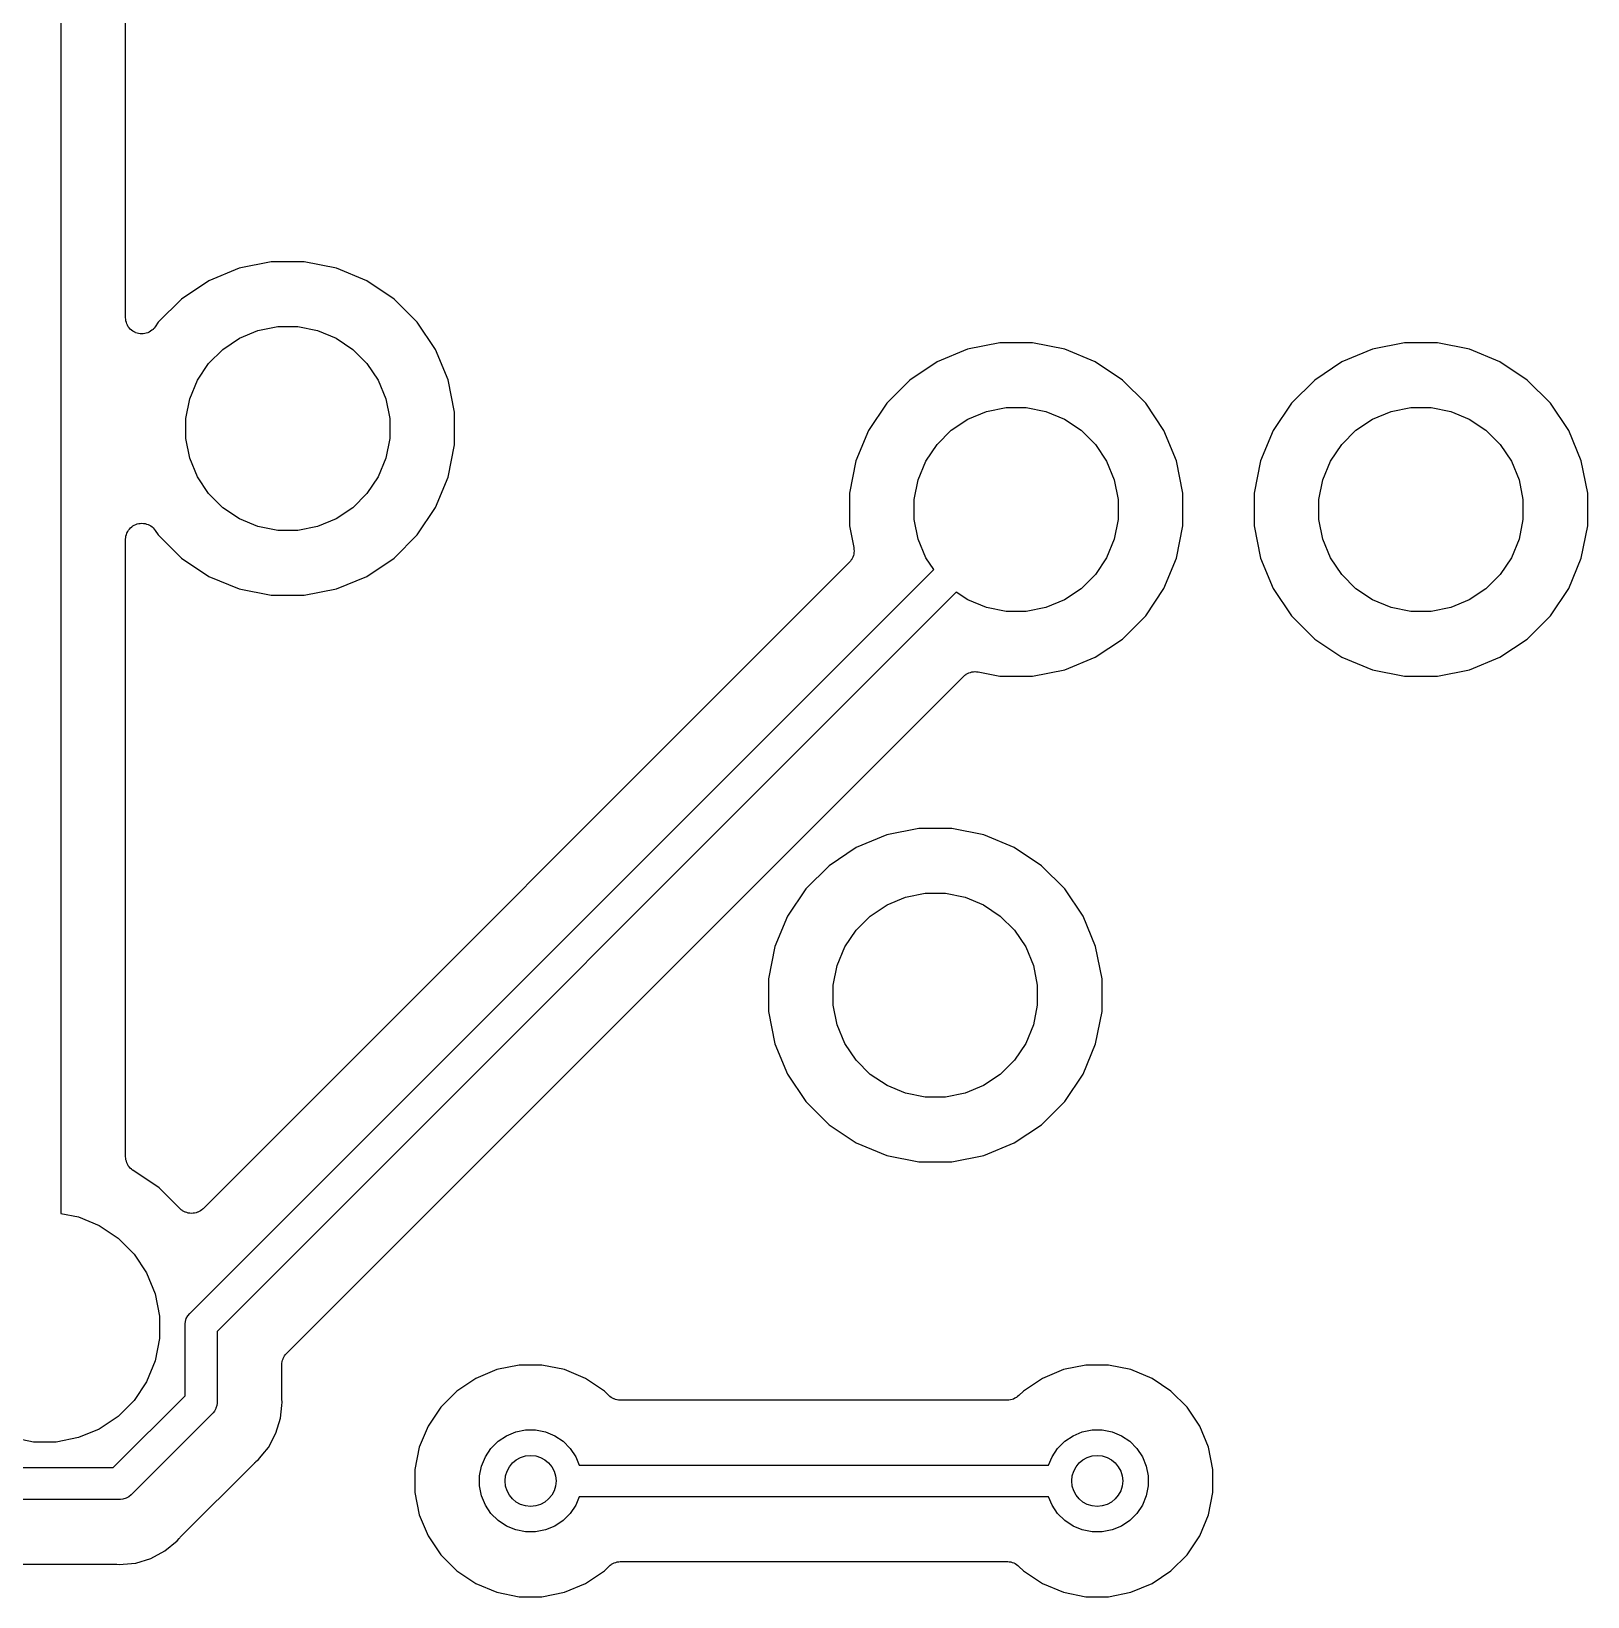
# Model space of a CAD drawing. Extents: x 20 to 116, y -135 to -20.
# Drawn here: x 68.8 to 81.01, y -83.65 to -71.37 of the extents above; entities that cross this region are included whole.
import ezdxf

# ---------------------------------------------------------------- set-up
doc = ezdxf.new("R2010")
doc.units = 0
doc.layers.add('BLACK', color=7, linetype='CONTINUOUS')

msp = doc.modelspace()

# ---------------------------------------------------------------- linework, layer by layer
at = {"layer": 'BLACK', "linetype": 'CONTINUOUS'}
for p, q in [((69.035, -65.9768), (69.035, -80.6472)), ((69.543, -73.6207), (69.543, -66.2398)), ((70.6862, -73.182), (70.4335, -73.2323)), ((70.9438, -73.182), (70.6862, -73.182)), ((71.1965, -73.2323), (70.9438, -73.182)), ((70.4335, -73.2323), (70.1954, -73.3309)), ((71.4346, -73.3309), (71.1965, -73.2323)), ((70.1954, -73.3309), (69.9812, -73.474)), ((71.6488, -73.474), (71.4346, -73.3309)), ((69.9812, -73.474), (69.799, -73.6562)), ((71.831, -73.6562), (71.6488, -73.474)), ((69.5442, -73.6327), (69.543, -73.6207)), ((69.5454, -73.645), (69.5442, -73.6327)), ((69.5454, -73.6452), (69.5454, -73.645)), ((69.5454, -73.6454), (69.5454, -73.6452)), ((69.5489, -73.657), (69.5454, -73.6454)), ((69.5525, -73.6688), (69.5489, -73.657)), ((69.5525, -73.6689), (69.5525, -73.6688)), ((69.5526, -73.6691), (69.5525, -73.6689)), ((69.5583, -73.6798), (69.5526, -73.6691)), ((69.799, -73.6562), (69.7756, -73.6912)), ((71.9741, -73.8704), (71.831, -73.6562)), ((69.564, -73.6907), (69.5583, -73.6798)), ((69.5641, -73.6908), (69.564, -73.6907)), ((69.5642, -73.691), (69.5641, -73.6908)), ((69.5719, -73.7004), (69.5642, -73.691)), ((69.5797, -73.7099), (69.5719, -73.7004)), ((69.5798, -73.71), (69.5797, -73.7099)), ((69.5799, -73.7102), (69.5798, -73.71)), ((69.5892, -73.7179), (69.5799, -73.7102)), ((69.5987, -73.7258), (69.5892, -73.7179)), ((69.5989, -73.7259), (69.5987, -73.7258)), ((69.599, -73.726), (69.5989, -73.7259)), ((69.6098, -73.7318), (69.599, -73.726)), ((69.6205, -73.7376), (69.6098, -73.7318)), ((69.6206, -73.7377), (69.6205, -73.7376)), ((69.6208, -73.7378), (69.6206, -73.7377)), ((69.6326, -73.7414), (69.6208, -73.7378)), ((69.6441, -73.745), (69.6326, -73.7414)), ((69.6443, -73.745), (69.6441, -73.745)), ((69.6445, -73.7451), (69.6443, -73.745)), ((69.6567, -73.7464), (69.6445, -73.7451)), ((69.6688, -73.7477), (69.6567, -73.7464)), ((69.6689, -73.7477), (69.6688, -73.7477)), ((69.6691, -73.7477), (69.6689, -73.7477)), ((69.6813, -73.7466), (69.6691, -73.7477)), ((69.6935, -73.7455), (69.6813, -73.7466)), ((69.6936, -73.7454), (69.6935, -73.7455)), ((69.6938, -73.7454), (69.6936, -73.7454)), ((69.7055, -73.742), (69.6938, -73.7454)), ((69.7173, -73.7386), (69.7055, -73.742)), ((69.7174, -73.7385), (69.7173, -73.7386)), ((69.7176, -73.7384), (69.7174, -73.7385)), ((69.7284, -73.7328), (69.7176, -73.7384)), ((69.7393, -73.7271), (69.7284, -73.7328)), ((69.7394, -73.727), (69.7393, -73.7271)), ((69.7395, -73.727), (69.7394, -73.727)), ((69.749, -73.7193), (69.7395, -73.727)), ((69.7586, -73.7117), (69.749, -73.7193)), ((69.7587, -73.7115), (69.7586, -73.7117)), ((69.7589, -73.7114), (69.7587, -73.7115)), ((69.7666, -73.7022), (69.7589, -73.7114)), ((69.7746, -73.6927), (69.7666, -73.7022)), ((69.7748, -73.6924), (69.7746, -73.6927)), ((69.7756, -73.6912), (69.7748, -73.6924)), ((69.7748, -73.6924), (69.7748, -73.6924)), ((69.7748, -73.6924), (69.7748, -73.6924)), ((70.305, -73.8686), (70.4361, -73.781)), ((70.4361, -73.781), (70.5816, -73.7207)), ((70.5816, -73.7207), (70.7362, -73.69)), ((70.7362, -73.69), (70.8938, -73.69)), ((70.8938, -73.69), (71.0484, -73.7207)), ((71.0484, -73.7207), (71.1939, -73.781)), ((71.1939, -73.781), (71.325, -73.8686)), ((70.1936, -73.98), (70.305, -73.8686)), ((71.325, -73.8686), (71.4364, -73.98)), ((72.0727, -74.1085), (71.9741, -73.8704)), ((76.1485, -73.8673), (75.9104, -73.9659)), ((76.4012, -73.817), (76.1485, -73.8673)), ((76.6588, -73.817), (76.4012, -73.817)), ((76.9115, -73.8673), (76.6588, -73.817)), ((77.1496, -73.9659), (76.9115, -73.8673)), ((79.3235, -73.8673), (79.0854, -73.9659)), ((79.5762, -73.817), (79.3235, -73.8673)), ((79.8338, -73.817), (79.5762, -73.817)), ((80.0865, -73.8673), (79.8338, -73.817)), ((80.3246, -73.9659), (80.0865, -73.8673)), ((70.106, -74.1111), (70.1936, -73.98)), ((71.4364, -73.98), (71.524, -74.1111)), ((75.9104, -73.9659), (75.6962, -74.109)), ((77.3638, -74.109), (77.1496, -73.9659)), ((79.0854, -73.9659), (78.8712, -74.109)), ((80.5388, -74.109), (80.3246, -73.9659)), ((70.0457, -74.2566), (70.106, -74.1111)), ((71.524, -74.1111), (71.5843, -74.2566)), ((72.123, -74.3612), (72.0727, -74.1085)), ((75.6962, -74.109), (75.514, -74.2912)), ((77.546, -74.2912), (77.3638, -74.109)), ((78.8712, -74.109), (78.689, -74.2912)), ((80.721, -74.2912), (80.5388, -74.109)), ((70.015, -74.4112), (70.0457, -74.2566)), ((71.5843, -74.2566), (71.615, -74.4112)), ((70.015, -74.5688), (70.015, -74.4112)), ((71.615, -74.4112), (71.615, -74.5688)), ((72.123, -74.6188), (72.123, -74.3612)), ((75.514, -74.2912), (75.3709, -74.5054)), ((76.1511, -74.416), (76.2966, -74.3557)), ((76.2966, -74.3557), (76.4512, -74.325)), ((76.4512, -74.325), (76.6088, -74.325)), ((76.6088, -74.325), (76.7634, -74.3557)), ((76.7634, -74.3557), (76.9089, -74.416)), ((77.6891, -74.5054), (77.546, -74.2912)), ((78.689, -74.2912), (78.5459, -74.5054)), ((79.3261, -74.416), (79.4716, -74.3557)), ((79.4716, -74.3557), (79.6262, -74.325)), ((79.6262, -74.325), (79.7838, -74.325)), ((79.7838, -74.325), (79.9384, -74.3557)), ((79.9384, -74.3557), (80.0839, -74.416)), ((80.8641, -74.5054), (80.721, -74.2912)), ((75.3709, -74.5054), (75.2723, -74.7435)), ((75.9086, -74.615), (76.02, -74.5036)), ((76.02, -74.5036), (76.1511, -74.416)), ((76.9089, -74.416), (77.04, -74.5036)), ((77.04, -74.5036), (77.1514, -74.615)), ((77.7877, -74.7435), (77.6891, -74.5054)), ((78.5459, -74.5054), (78.4473, -74.7435)), ((79.0836, -74.615), (79.195, -74.5036)), ((79.195, -74.5036), (79.3261, -74.416)), ((80.0839, -74.416), (80.215, -74.5036)), ((80.215, -74.5036), (80.3264, -74.615)), ((80.9627, -74.7435), (80.8641, -74.5054)), ((70.0457, -74.7234), (70.015, -74.5688)), ((71.615, -74.5688), (71.5843, -74.7234)), ((72.0727, -74.8715), (72.123, -74.6188)), ((75.821, -74.7461), (75.9086, -74.615)), ((77.1514, -74.615), (77.239, -74.7461)), ((78.996, -74.7461), (79.0836, -74.615)), ((80.3264, -74.615), (80.414, -74.7461)), ((70.106, -74.8689), (70.0457, -74.7234)), ((71.5843, -74.7234), (71.524, -74.8689)), ((75.2723, -74.7435), (75.222, -74.9962)), ((75.7607, -74.8916), (75.821, -74.7461)), ((77.239, -74.7461), (77.2993, -74.8916)), ((77.838, -74.9962), (77.7877, -74.7435)), ((78.4473, -74.7435), (78.397, -74.9962)), ((78.9357, -74.8916), (78.996, -74.7461)), ((80.414, -74.7461), (80.4743, -74.8916)), ((81.013, -74.9962), (80.9627, -74.7435)), ((70.1936, -75), (70.106, -74.8689)), ((71.524, -74.8689), (71.4364, -75)), ((71.9741, -75.1096), (72.0727, -74.8715)), ((75.73, -75.0462), (75.7607, -74.8916)), ((77.2993, -74.8916), (77.33, -75.0462)), ((78.905, -75.0462), (78.9357, -74.8916)), ((80.4743, -74.8916), (80.505, -75.0462)), ((70.305, -75.1114), (70.1936, -75)), ((71.4364, -75), (71.325, -75.1114)), ((75.222, -74.9962), (75.222, -75.2538)), ((77.838, -75.2538), (77.838, -74.9962)), ((78.397, -74.9962), (78.397, -75.2538)), ((81.013, -75.2538), (81.013, -74.9962)), ((70.4361, -75.199), (70.305, -75.1114)), ((71.325, -75.1114), (71.1939, -75.199)), ((71.831, -75.3238), (71.9741, -75.1096)), ((75.73, -75.2038), (75.73, -75.0462)), ((77.33, -75.0462), (77.33, -75.2038)), ((78.905, -75.2038), (78.905, -75.0462)), ((80.505, -75.0462), (80.505, -75.2038)), ((69.5732, -75.278), (69.5809, -75.2688)), ((69.5809, -75.2688), (69.581, -75.2687)), ((69.581, -75.2687), (69.5811, -75.2686)), ((69.5811, -75.2686), (69.5908, -75.2608)), ((69.5908, -75.2608), (69.6002, -75.2532)), ((69.6002, -75.2532), (69.6003, -75.2532)), ((69.6003, -75.2532), (69.6005, -75.253)), ((69.6005, -75.253), (69.6113, -75.2474)), ((69.6113, -75.2474), (69.6221, -75.2417)), ((69.6221, -75.2417), (69.6223, -75.2416)), ((69.6223, -75.2416), (69.6224, -75.2416)), ((69.6224, -75.2416), (69.6339, -75.2382)), ((69.6339, -75.2382), (69.6459, -75.2346)), ((69.6459, -75.2346), (69.646, -75.2346)), ((69.646, -75.2346), (69.6462, -75.2346)), ((69.6462, -75.2346), (69.6582, -75.2335)), ((69.6582, -75.2335), (69.6706, -75.2323)), ((69.6706, -75.2323), (69.6707, -75.2323)), ((69.6707, -75.2323), (69.6709, -75.2323)), ((69.6709, -75.2323), (69.6831, -75.2336)), ((69.6831, -75.2336), (69.6952, -75.2348)), ((69.6952, -75.2348), (69.6954, -75.2349)), ((69.6954, -75.2349), (69.6955, -75.2349)), ((69.6955, -75.2349), (69.7073, -75.2386)), ((69.7073, -75.2386), (69.7189, -75.2421)), ((69.7189, -75.2421), (69.7191, -75.2422)), ((69.7191, -75.2422), (69.7192, -75.2422)), ((69.7192, -75.2422), (69.73, -75.2481)), ((69.73, -75.2481), (69.7407, -75.2538)), ((69.7407, -75.2538), (69.7409, -75.254)), ((69.7409, -75.254), (69.741, -75.254)), ((69.741, -75.254), (69.7504, -75.2618)), ((69.7504, -75.2618), (69.7599, -75.2696)), ((69.7599, -75.2696), (69.76, -75.2697)), ((69.76, -75.2697), (69.7601, -75.2698)), ((69.7601, -75.2698), (69.7679, -75.2793)), ((70.5816, -75.2593), (70.4361, -75.199)), ((70.7362, -75.29), (70.5816, -75.2593)), ((71.0484, -75.2593), (70.8938, -75.29)), ((71.1939, -75.199), (71.0484, -75.2593)), ((75.222, -75.2538), (75.2559, -75.4241)), ((75.7607, -75.3584), (75.73, -75.2038)), ((77.33, -75.2038), (77.2993, -75.3584)), ((77.7877, -75.5065), (77.838, -75.2538)), ((78.397, -75.2538), (78.4473, -75.5065)), ((78.9357, -75.3584), (78.905, -75.2038)), ((80.505, -75.2038), (80.4743, -75.3584)), ((80.9627, -75.5065), (81.013, -75.2538)), ((69.543, -75.3575), (69.5444, -75.3453)), ((69.543, -75.3579), (69.543, -75.3575)), ((69.543, -75.3593), (69.543, -75.3579)), ((69.543, -75.3579), (69.543, -75.3579)), ((69.543, -75.3579), (69.543, -75.3579)), ((69.543, -80.2017), (69.543, -75.3593)), ((69.5444, -75.3453), (69.5457, -75.3332)), ((69.5457, -75.3332), (69.5458, -75.3331)), ((69.5458, -75.3329), (69.5495, -75.3212)), ((69.5458, -75.3331), (69.5458, -75.3329)), ((69.5495, -75.3212), (69.5531, -75.3096)), ((69.5531, -75.3096), (69.5532, -75.3094)), ((69.5532, -75.3094), (69.5533, -75.3093)), ((69.5533, -75.3093), (69.5592, -75.2986)), ((69.5592, -75.2986), (69.565, -75.2878)), ((69.565, -75.2878), (69.5651, -75.2877)), ((69.5651, -75.2877), (69.5652, -75.2876)), ((69.5652, -75.2876), (69.5732, -75.278)), ((69.7679, -75.2793), (69.7756, -75.2888)), ((69.7756, -75.2888), (69.799, -75.3238)), ((69.799, -75.3238), (69.9812, -75.506)), ((70.8938, -75.29), (70.7362, -75.29)), ((71.6488, -75.506), (71.831, -75.3238)), ((75.821, -75.5039), (75.7607, -75.3584)), ((77.2993, -75.3584), (77.239, -75.5039)), ((78.996, -75.5039), (78.9357, -75.3584)), ((80.4743, -75.3584), (80.414, -75.5039)), ((69.9812, -75.506), (70.1954, -75.6491)), ((71.4346, -75.6491), (71.6488, -75.506)), ((75.2424, -75.5091), (75.2368, -75.5195)), ((75.2481, -75.4988), (75.2424, -75.5091)), ((75.2483, -75.4982), (75.2481, -75.4988)), ((75.2486, -75.4977), (75.2483, -75.4982)), ((75.252, -75.4864), (75.2486, -75.4977)), ((75.2556, -75.4752), (75.252, -75.4864)), ((75.2558, -75.474), (75.2556, -75.4746)), ((75.2556, -75.4746), (75.2556, -75.4752)), ((75.257, -75.4623), (75.2558, -75.474)), ((75.2559, -75.4241), (75.256, -75.4246)), ((75.256, -75.4246), (75.256, -75.4247)), ((75.256, -75.4247), (75.256, -75.4247)), ((75.256, -75.4247), (75.2562, -75.4258)), ((75.2562, -75.4258), (75.2572, -75.4377)), ((75.2583, -75.4505), (75.257, -75.4623)), ((75.2572, -75.4377), (75.2583, -75.4493)), ((75.2583, -75.4493), (75.2582, -75.4499)), ((75.2582, -75.4499), (75.2583, -75.4505)), ((75.8824, -75.5958), (75.821, -75.5039)), ((77.239, -75.5039), (77.1514, -75.635)), ((77.6891, -75.7446), (77.7877, -75.5065)), ((78.4473, -75.5065), (78.5459, -75.7446)), ((79.0836, -75.635), (78.996, -75.5039)), ((80.414, -75.5039), (80.3264, -75.635)), ((80.8641, -75.7446), (80.9627, -75.5065)), ((70.051, -81.4273), (75.8824, -75.5958)), ((75.2211, -75.5387), (70.1503, -80.6095)), ((75.2286, -75.5296), (75.2211, -75.5387)), ((75.2362, -75.5205), (75.2286, -75.5296)), ((75.2365, -75.52), (75.2362, -75.5205)), ((75.2368, -75.5195), (75.2365, -75.52)), ((77.1514, -75.635), (77.04, -75.7464)), ((79.195, -75.7464), (79.0836, -75.635)), ((80.3264, -75.635), (80.215, -75.7464)), ((70.1954, -75.6491), (70.4335, -75.7477)), ((70.4335, -75.7477), (70.6862, -75.798)), ((70.9438, -75.798), (71.1965, -75.7477)), ((71.1965, -75.7477), (71.4346, -75.6491)), ((77.04, -75.7464), (76.9089, -75.834)), ((77.546, -75.9588), (77.6891, -75.7446)), ((78.5459, -75.7446), (78.689, -75.9588)), ((79.3261, -75.834), (79.195, -75.7464)), ((80.215, -75.7464), (80.0839, -75.834)), ((80.721, -75.9588), (80.8641, -75.7446)), ((76.0592, -75.7726), (70.26, -81.5718)), ((70.6862, -75.798), (70.9438, -75.798)), ((76.1511, -75.834), (76.0592, -75.7726)), ((76.2966, -75.8943), (76.1511, -75.834)), ((76.9089, -75.834), (76.7634, -75.8943)), ((79.4716, -75.8943), (79.3261, -75.834)), ((80.0839, -75.834), (79.9384, -75.8943)), ((76.4512, -75.925), (76.2966, -75.8943)), ((76.6088, -75.925), (76.4512, -75.925)), ((76.7634, -75.8943), (76.6088, -75.925)), ((77.3638, -76.141), (77.546, -75.9588)), ((78.689, -75.9588), (78.8712, -76.141)), ((79.6262, -75.925), (79.4716, -75.8943)), ((79.7838, -75.925), (79.6262, -75.925)), ((79.9384, -75.8943), (79.7838, -75.925)), ((80.5388, -76.141), (80.721, -75.9588)), ((77.1496, -76.2841), (77.3638, -76.141)), ((78.8712, -76.141), (79.0854, -76.2841)), ((80.3246, -76.2841), (80.5388, -76.141)), ((76.9115, -76.3827), (77.1496, -76.2841)), ((79.0854, -76.2841), (79.3235, -76.3827)), ((80.0865, -76.3827), (80.3246, -76.2841)), ((73.8463, -78.7039), (76.1163, -76.4339)), ((76.1163, -76.4339), (76.1167, -76.4335)), ((76.1167, -76.4335), (76.1176, -76.4326)), ((76.1167, -76.4335), (76.1167, -76.4335)), ((76.1167, -76.4335), (76.1167, -76.4335)), ((76.1176, -76.4326), (76.1268, -76.4253)), ((76.1268, -76.4253), (76.1359, -76.4178)), ((76.1359, -76.4178), (76.1365, -76.4176)), ((76.1365, -76.4176), (76.1369, -76.4172)), ((76.1369, -76.4172), (76.1474, -76.4118)), ((76.1474, -76.4118), (76.1578, -76.4062)), ((76.1578, -76.4062), (76.1584, -76.406)), ((76.1584, -76.406), (76.159, -76.4058)), ((76.159, -76.4058), (76.1702, -76.4025)), ((76.1702, -76.4025), (76.1816, -76.3991)), ((76.1816, -76.3991), (76.1822, -76.399)), ((76.1822, -76.399), (76.1828, -76.3989)), ((76.1828, -76.3989), (76.1945, -76.3978)), ((76.1945, -76.3978), (76.2062, -76.3967)), ((76.2062, -76.3967), (76.2068, -76.3967)), ((76.2068, -76.3967), (76.2074, -76.3967)), ((76.2074, -76.3967), (76.2191, -76.398)), ((76.2191, -76.398), (76.2309, -76.3991)), ((76.2309, -76.3991), (76.4012, -76.433)), ((76.4012, -76.433), (76.6588, -76.433)), ((76.6588, -76.433), (76.9115, -76.3827)), ((79.3235, -76.3827), (79.5762, -76.433)), ((79.5762, -76.433), (79.8338, -76.433)), ((79.8338, -76.433), (80.0865, -76.3827)), ((75.5135, -77.6773), (75.2754, -77.7759)), ((75.7662, -77.627), (75.5135, -77.6773)), ((76.0238, -77.627), (75.7662, -77.627)), ((76.2765, -77.6773), (76.0238, -77.627)), ((76.5146, -77.7759), (76.2765, -77.6773)), ((75.2754, -77.7759), (75.0612, -77.919)), ((76.7288, -77.919), (76.5146, -77.7759)), ((75.0612, -77.919), (74.879, -78.1012)), ((76.911, -78.1012), (76.7288, -77.919)), ((74.879, -78.1012), (74.7359, -78.3154)), ((75.5161, -78.226), (75.6616, -78.1657)), ((75.6616, -78.1657), (75.8162, -78.135)), ((75.8162, -78.135), (75.9738, -78.135)), ((75.9738, -78.135), (76.1284, -78.1657)), ((76.1284, -78.1657), (76.2739, -78.226)), ((77.0541, -78.3154), (76.911, -78.1012)), ((74.7359, -78.3154), (74.6373, -78.5535)), ((75.2736, -78.425), (75.385, -78.3136)), ((75.385, -78.3136), (75.5161, -78.226)), ((76.2739, -78.226), (76.405, -78.3136)), ((76.405, -78.3136), (76.5164, -78.425)), ((77.1527, -78.5535), (77.0541, -78.3154)), ((75.186, -78.5561), (75.2736, -78.425)), ((76.5164, -78.425), (76.604, -78.5561)), ((74.6373, -78.5535), (74.587, -78.8062)), ((75.1257, -78.7016), (75.186, -78.5561)), ((76.604, -78.5561), (76.6643, -78.7016)), ((77.203, -78.8062), (77.1527, -78.5535)), ((70.8052, -81.745), (73.8463, -78.7039)), ((73.8463, -78.7039), (73.8463, -78.7039)), ((75.095, -78.8562), (75.1257, -78.7016)), ((76.6643, -78.7016), (76.695, -78.8562)), ((74.587, -78.8062), (74.587, -79.0638)), ((77.203, -79.0638), (77.203, -78.8062)), ((75.095, -79.0138), (75.095, -78.8562)), ((76.695, -78.8562), (76.695, -79.0138)), ((74.587, -79.0638), (74.6373, -79.3165)), ((75.1257, -79.1684), (75.095, -79.0138)), ((76.695, -79.0138), (76.6643, -79.1684)), ((77.1527, -79.3165), (77.203, -79.0638)), ((75.186, -79.3139), (75.1257, -79.1684)), ((76.6643, -79.1684), (76.604, -79.3139)), ((74.6373, -79.3165), (74.7359, -79.5546)), ((75.2736, -79.445), (75.186, -79.3139)), ((76.604, -79.3139), (76.5164, -79.445)), ((77.0541, -79.5546), (77.1527, -79.3165)), ((75.385, -79.5564), (75.2736, -79.445)), ((76.5164, -79.445), (76.405, -79.5564)), ((74.7359, -79.5546), (74.879, -79.7688)), ((75.5161, -79.644), (75.385, -79.5564)), ((76.405, -79.5564), (76.2739, -79.644)), ((76.911, -79.7688), (77.0541, -79.5546)), ((75.6616, -79.7043), (75.5161, -79.644)), ((76.2739, -79.644), (76.1284, -79.7043)), ((74.879, -79.7688), (75.0612, -79.951)), ((75.8162, -79.735), (75.6616, -79.7043)), ((75.9738, -79.735), (75.8162, -79.735)), ((76.1284, -79.7043), (75.9738, -79.735)), ((76.7288, -79.951), (76.911, -79.7688)), ((75.0612, -79.951), (75.2754, -80.0941)), ((76.5146, -80.0941), (76.7288, -79.951)), ((75.2754, -80.0941), (75.5135, -80.1927)), ((76.2765, -80.1927), (76.5146, -80.0941)), ((69.5442, -80.2134), (69.543, -80.2017)), ((69.5452, -80.2252), (69.5442, -80.2134)), ((69.5454, -80.2257), (69.5452, -80.2252)), ((69.5454, -80.2264), (69.5454, -80.2257)), ((69.5488, -80.2376), (69.5454, -80.2264)), ((69.5521, -80.249), (69.5488, -80.2376)), ((69.5524, -80.2495), (69.5521, -80.249)), ((69.5526, -80.2501), (69.5524, -80.2495)), ((69.5581, -80.2605), (69.5526, -80.2501)), ((69.5635, -80.2709), (69.5581, -80.2605)), ((69.5639, -80.2714), (69.5635, -80.2709)), ((69.5642, -80.272), (69.5639, -80.2714)), ((69.5717, -80.2811), (69.5642, -80.272)), ((69.579, -80.2903), (69.5717, -80.2811)), ((69.5795, -80.2907), (69.579, -80.2903)), ((69.5799, -80.2912), (69.5795, -80.2907)), ((69.589, -80.2987), (69.5799, -80.2912)), ((69.598, -80.3063), (69.589, -80.2987)), ((75.5135, -80.1927), (75.7662, -80.243)), ((75.7662, -80.243), (76.0238, -80.243)), ((76.0238, -80.243), (76.2765, -80.1927)), ((69.599, -80.307), (69.598, -80.3063)), ((69.5994, -80.3073), (69.599, -80.307)), ((69.599, -80.307), (69.599, -80.307)), ((69.599, -80.307), (69.599, -80.307)), ((69.8075, -80.4463), (69.5994, -80.3073)), ((69.9707, -80.6095), (69.8075, -80.4463)), ((69.035, -80.6472), (69.1725, -80.6746)), ((69.1725, -80.6746), (69.3363, -80.7424)), ((69.9799, -80.6171), (69.9707, -80.6095)), ((69.9891, -80.6247), (69.9799, -80.6171)), ((69.9895, -80.6249), (69.9891, -80.6247)), ((69.9899, -80.6252), (69.9895, -80.6249)), ((70.0004, -80.6309), (69.9899, -80.6252)), ((70.0109, -80.6366), (70.0004, -80.6309)), ((70.0113, -80.6367), (70.0109, -80.6366)), ((70.0117, -80.6369), (70.0113, -80.6367)), ((70.0232, -80.6404), (70.0117, -80.6369)), ((70.0345, -80.644), (70.0232, -80.6404)), ((70.035, -80.6441), (70.0345, -80.644)), ((70.0354, -80.6442), (70.035, -80.6441)), ((70.0473, -80.6454), (70.0354, -80.6442)), ((70.0592, -80.6467), (70.0473, -80.6454)), ((70.0596, -80.6466), (70.0592, -80.6467)), ((70.0601, -80.6467), (70.0596, -80.6466)), ((70.0719, -80.6456), (70.0601, -80.6467)), ((70.0839, -80.6445), (70.0719, -80.6456)), ((70.0843, -80.6444), (70.0839, -80.6445)), ((70.0847, -80.6444), (70.0843, -80.6444)), ((70.0962, -80.6409), (70.0847, -80.6444)), ((70.1077, -80.6376), (70.0962, -80.6409)), ((70.1081, -80.6374), (70.1077, -80.6376)), ((70.1085, -80.6373), (70.1081, -80.6374)), ((70.1191, -80.6317), (70.1085, -80.6373)), ((70.1297, -80.6262), (70.1191, -80.6317)), ((70.13, -80.6259), (70.1297, -80.6262)), ((70.1304, -80.6257), (70.13, -80.6259)), ((70.1397, -80.6182), (70.1304, -80.6257)), ((70.149, -80.6107), (70.1397, -80.6182)), ((70.1497, -80.6101), (70.149, -80.6107)), ((70.1503, -80.6095), (70.1497, -80.6101)), ((70.1497, -80.6101), (70.1497, -80.6101)), ((70.1497, -80.6101), (70.1497, -80.6101)), ((69.3363, -80.7424), (69.4837, -80.8409)), ((69.4837, -80.8409), (69.6091, -80.9663)), ((69.6091, -80.9663), (69.7076, -81.1137)), ((69.7076, -81.1137), (69.7754, -81.2775)), ((69.7754, -81.2775), (69.81, -81.4514)), ((69.81, -81.4514), (69.81, -81.6286)), ((70.0094, -81.52), (70.01, -81.5139)), ((70.01, -81.5261), (70.0094, -81.52)), ((70.01, -81.5139), (70.0118, -81.4955)), ((70.01, -81.5139), (70.01, -81.5139)), ((70.01, -82.0762), (70.01, -81.5261)), ((70.0118, -81.4955), (70.019, -81.4719)), ((70.019, -81.4719), (70.0306, -81.4502)), ((70.0306, -81.4502), (70.0462, -81.4312)), ((70.0462, -81.4312), (70.051, -81.4273)), ((69.81, -81.6286), (69.7754, -81.8025)), ((70.26, -81.5718), (70.26, -82.1219)), ((70.7783, -81.7848), (70.7839, -81.7745)), ((70.7839, -81.7745), (70.7895, -81.7642)), ((70.7895, -81.7642), (70.7899, -81.7636)), ((70.7899, -81.7636), (70.7902, -81.763)), ((70.7902, -81.763), (70.7977, -81.7541)), ((70.7977, -81.7541), (70.8052, -81.745)), ((69.7754, -81.8025), (69.7076, -81.9663)), ((70.768, -81.833), (70.7693, -81.8214)), ((70.768, -81.8343), (70.768, -81.833)), ((70.768, -81.8344), (70.768, -81.8343)), ((70.768, -81.8348), (70.768, -81.8344)), ((70.768, -81.8344), (70.768, -81.8344)), ((70.768, -82.0907), (70.768, -81.8348)), ((70.7693, -81.8214), (70.7705, -81.8097)), ((70.7705, -81.8097), (70.7707, -81.8091)), ((70.7707, -81.8091), (70.7708, -81.8084)), ((70.7708, -81.8084), (70.7743, -81.7972)), ((70.7743, -81.7972), (70.7778, -81.786)), ((70.7778, -81.786), (70.7781, -81.7854)), ((70.7781, -81.7854), (70.7783, -81.7848)), ((72.4551, -81.8719), (72.2899, -81.9403)), ((72.6306, -81.837), (72.4551, -81.8719)), ((72.8094, -81.837), (72.6306, -81.837)), ((72.9849, -81.8719), (72.8094, -81.837)), ((73.1501, -81.9403), (72.9849, -81.8719)), ((76.9001, -81.8719), (76.7349, -81.9403)), ((77.0756, -81.837), (76.9001, -81.8719)), ((77.2544, -81.837), (77.0756, -81.837)), ((77.4299, -81.8719), (77.2544, -81.837)), ((77.5951, -81.9403), (77.4299, -81.8719)), ((69.7076, -81.9663), (69.6091, -82.1137)), ((72.2899, -81.9403), (72.1412, -82.0397)), ((73.2988, -82.0397), (73.1501, -81.9403)), ((76.7349, -81.9403), (76.5862, -82.0397)), ((77.7438, -82.0397), (77.5951, -81.9403)), ((69.4462, -82.64), (70.01, -82.0762)), ((69.6091, -82.1137), (69.4837, -82.2391)), ((70.26, -82.1341), (70.2582, -82.1525)), ((70.26, -82.1219), (70.2606, -82.128)), ((70.2606, -82.128), (70.26, -82.1341)), ((70.26, -82.1341), (70.26, -82.1341)), ((70.7685, -82.096), (70.768, -82.0907)), ((70.7685, -82.1014), (70.7685, -82.096)), ((70.7686, -82.1031), (70.7685, -82.1014)), ((70.7711, -82.128), (70.7686, -82.1031)), ((70.7686, -82.1529), (70.7711, -82.128)), ((72.1412, -82.0397), (72.0147, -82.1662)), ((73.3339, -82.0748), (73.2988, -82.0397)), ((73.343, -82.0822), (73.3339, -82.0748)), ((73.352, -82.0898), (73.343, -82.0822)), ((73.3525, -82.0901), (73.352, -82.0898)), ((73.3531, -82.0905), (73.3525, -82.0901)), ((73.3634, -82.0961), (73.3531, -82.0905)), ((73.3737, -82.1017), (73.3634, -82.0961)), ((73.3743, -82.1019), (73.3737, -82.1017)), ((73.3749, -82.1022), (73.3743, -82.1019)), ((73.3861, -82.1057), (73.3749, -82.1022)), ((73.3973, -82.1092), (73.3861, -82.1057)), ((73.398, -82.1093), (73.3973, -82.1092)), ((73.3986, -82.1095), (73.398, -82.1093)), ((73.4102, -82.1107), (73.3986, -82.1095)), ((73.4219, -82.112), (73.4102, -82.1107)), ((73.4232, -82.112), (73.4219, -82.112)), ((73.4233, -82.112), (73.4232, -82.112)), ((73.4237, -82.112), (73.4233, -82.112)), ((73.4233, -82.112), (73.4233, -82.112)), ((76.4613, -82.112), (73.4237, -82.112)), ((76.4729, -82.1109), (76.4613, -82.112)), ((76.4847, -82.1098), (76.4729, -82.1109)), ((76.4853, -82.1096), (76.4847, -82.1098)), ((76.486, -82.1096), (76.4853, -82.1096)), ((76.4972, -82.1062), (76.486, -82.1096)), ((76.5085, -82.1029), (76.4972, -82.1062)), ((76.509, -82.1026), (76.5085, -82.1029)), ((76.5097, -82.1024), (76.509, -82.1026)), ((76.52, -82.0969), (76.5097, -82.1024)), ((76.5305, -82.0915), (76.52, -82.0969)), ((76.531, -82.0911), (76.5305, -82.0915)), ((76.5316, -82.0908), (76.531, -82.0911)), ((76.5407, -82.0834), (76.5316, -82.0908)), ((76.5498, -82.076), (76.5407, -82.0834)), ((76.5508, -82.0751), (76.5498, -82.076)), ((76.5511, -82.0748), (76.5508, -82.0751)), ((76.5508, -82.0751), (76.5508, -82.0751)), ((76.5508, -82.0751), (76.5508, -82.0751)), ((76.5862, -82.0397), (76.5511, -82.0748)), ((77.8703, -82.1662), (77.7438, -82.0397)), ((69.4837, -82.2391), (69.3363, -82.3376)), ((70.2191, -82.2207), (69.5907, -82.849)), ((70.2238, -82.2168), (70.2191, -82.2207)), ((70.229, -82.2105), (70.2238, -82.2168)), ((70.2394, -82.1978), (70.229, -82.2105)), ((70.251, -82.1761), (70.2394, -82.1978)), ((70.252, -82.173), (70.251, -82.1761)), ((70.2582, -82.1525), (70.252, -82.173)), ((70.7226, -82.3714), (70.7588, -82.2521)), ((70.7588, -82.2521), (70.7686, -82.1529)), ((70.7686, -82.1529), (70.7686, -82.1529)), ((72.0147, -82.1662), (71.9153, -82.3149)), ((77.9697, -82.3149), (77.8703, -82.1662)), ((69.3363, -82.3376), (69.1725, -82.4054)), ((70.6639, -82.4814), (70.7226, -82.3714)), ((71.9153, -82.3149), (71.8469, -82.4801)), ((72.465, -82.4343), (72.5305, -82.3905)), ((72.5305, -82.3905), (72.6033, -82.3604)), ((72.6033, -82.3604), (72.6806, -82.345)), ((72.6806, -82.345), (72.7594, -82.345)), ((72.7594, -82.345), (72.8367, -82.3604)), ((72.8367, -82.3604), (72.9095, -82.3905)), ((72.9095, -82.3905), (72.975, -82.4343)), ((76.91, -82.4343), (76.9755, -82.3905)), ((76.9755, -82.3905), (77.0483, -82.3604)), ((77.0483, -82.3604), (77.1256, -82.345)), ((77.1256, -82.345), (77.2044, -82.345)), ((77.2044, -82.345), (77.2817, -82.3604)), ((77.2817, -82.3604), (77.3545, -82.3905)), ((77.3545, -82.3905), (77.42, -82.4343)), ((78.0381, -82.4801), (77.9697, -82.3149)), ((68.8214, -82.44), (68.6475, -82.4054)), ((68.9986, -82.44), (68.8214, -82.44)), ((69.1725, -82.4054), (68.9986, -82.44)), ((70.6195, -82.5354), (70.6639, -82.4814)), ((71.8469, -82.4801), (71.812, -82.6556)), ((72.3655, -82.5555), (72.4093, -82.49)), ((72.4093, -82.49), (72.465, -82.4343)), ((72.975, -82.4343), (73.0307, -82.49)), ((73.0307, -82.49), (73.0745, -82.5555)), ((76.8105, -82.5555), (76.8543, -82.49)), ((76.8543, -82.49), (76.91, -82.4343)), ((77.42, -82.4343), (77.4757, -82.49)), ((77.4757, -82.49), (77.5195, -82.5555)), ((78.073, -82.6556), (78.0381, -82.4801)), ((69.972, -83.1862), (70.5562, -82.602)), ((70.5562, -82.602), (70.5575, -82.6008)), ((70.5575, -82.6008), (70.5617, -82.5974)), ((70.5617, -82.5974), (70.5654, -82.5936)), ((70.5654, -82.5936), (70.5848, -82.5778)), ((70.5848, -82.5778), (70.5973, -82.5625)), ((70.5973, -82.5625), (70.6195, -82.5354)), ((70.5973, -82.5625), (70.5973, -82.5625)), ((70.6195, -82.5354), (70.6195, -82.5354)), ((72.32, -82.7056), (72.3354, -82.6283)), ((72.3354, -82.6283), (72.3655, -82.5555)), ((73.0745, -82.5555), (73.1012, -82.62)), ((73.1012, -82.62), (76.7838, -82.62)), ((76.7838, -82.62), (76.8105, -82.5555)), ((77.5195, -82.5555), (77.5496, -82.6283)), ((77.5496, -82.6283), (77.565, -82.7056)), ((68.3738, -82.64), (69.4462, -82.64)), ((71.812, -82.6556), (71.812, -82.8344)), ((72.32, -82.7844), (72.32, -82.7056)), ((77.565, -82.7056), (77.565, -82.7844)), ((78.073, -82.8344), (78.073, -82.6556)), ((69.5461, -82.881), (69.5225, -82.8882)), ((69.5678, -82.8694), (69.5461, -82.881)), ((69.5868, -82.8538), (69.5678, -82.8694)), ((69.5907, -82.849), (69.5868, -82.8538)), ((71.812, -82.8344), (71.8469, -83.0099)), ((72.3354, -82.8617), (72.32, -82.7844)), ((72.3655, -82.9345), (72.3354, -82.8617)), ((73.1012, -82.87), (73.0745, -82.9345)), ((76.7838, -82.87), (73.1012, -82.87)), ((76.8105, -82.9345), (76.7838, -82.87)), ((77.5496, -82.8617), (77.5195, -82.9345)), ((77.565, -82.7844), (77.5496, -82.8617)), ((78.0381, -83.0099), (78.073, -82.8344)), ((69.4919, -82.89), (68.3281, -82.89)), ((69.498, -82.8906), (69.4919, -82.89)), ((69.5041, -82.89), (69.498, -82.8906)), ((69.5225, -82.8882), (69.5041, -82.89)), ((69.5041, -82.89), (69.5041, -82.89)), ((72.4093, -83), (72.3655, -82.9345)), ((72.465, -83.0557), (72.4093, -83)), ((73.0307, -83), (72.975, -83.0557)), ((73.0745, -82.9345), (73.0307, -83)), ((76.8543, -83), (76.8105, -82.9345)), ((76.91, -83.0557), (76.8543, -83)), ((77.4757, -83), (77.42, -83.0557)), ((77.5195, -82.9345), (77.4757, -83)), ((71.8469, -83.0099), (71.9153, -83.1751)), ((72.5305, -83.0995), (72.465, -83.0557)), ((72.6033, -83.1296), (72.5305, -83.0995)), ((72.6806, -83.145), (72.6033, -83.1296)), ((72.8367, -83.1296), (72.7594, -83.145)), ((72.9095, -83.0995), (72.8367, -83.1296)), ((72.975, -83.0557), (72.9095, -83.0995)), ((76.9755, -83.0995), (76.91, -83.0557)), ((77.0483, -83.1296), (76.9755, -83.0995)), ((77.1256, -83.145), (77.0483, -83.1296)), ((77.2817, -83.1296), (77.2044, -83.145)), ((77.3545, -83.0995), (77.2817, -83.1296)), ((77.42, -83.0557), (77.3545, -83.0995)), ((77.9697, -83.1751), (78.0381, -83.0099)), ((69.8514, -83.2939), (69.9478, -83.2148)), ((69.9478, -83.2148), (69.9636, -83.1954)), ((69.9636, -83.1954), (69.9648, -83.1941)), ((69.9648, -83.1941), (69.9686, -83.1903)), ((69.9686, -83.1903), (69.972, -83.1862)), ((71.9153, -83.1751), (72.0147, -83.3238)), ((72.7594, -83.145), (72.6806, -83.145)), ((77.2044, -83.145), (77.1256, -83.145)), ((77.8703, -83.3238), (77.9697, -83.1751)), ((69.6221, -83.3888), (69.7414, -83.3526)), ((69.7414, -83.3526), (69.8514, -83.2939)), ((72.0147, -83.3238), (72.1412, -83.4503)), ((77.7438, -83.4503), (77.8703, -83.3238)), ((68.3593, -83.398), (69.4607, -83.398)), ((69.4607, -83.398), (69.4625, -83.398)), ((69.4625, -83.398), (69.4678, -83.3986)), ((69.4678, -83.3986), (69.4731, -83.3986)), ((69.4731, -83.3986), (69.498, -83.4011)), ((69.498, -83.4011), (69.5229, -83.3986)), ((69.5229, -83.3986), (69.523, -83.3986)), ((69.523, -83.3986), (69.6221, -83.3888)), ((72.1412, -83.4503), (72.2899, -83.5497)), ((73.1501, -83.5497), (73.2988, -83.4503)), ((73.2988, -83.4503), (73.3339, -83.4152)), ((73.3339, -83.4152), (73.3342, -83.4149)), ((73.3342, -83.4149), (73.3352, -83.414)), ((73.3342, -83.4149), (73.3342, -83.4149)), ((73.3342, -83.4149), (73.3342, -83.4149)), ((73.3352, -83.414), (73.3444, -83.4066)), ((73.3444, -83.4066), (73.3534, -83.3992)), ((73.3534, -83.3992), (73.354, -83.3989)), ((73.354, -83.3989), (73.3545, -83.3985)), ((73.3545, -83.3985), (73.365, -83.3931)), ((73.365, -83.3931), (73.3753, -83.3876)), ((73.3753, -83.3876), (73.376, -83.3874)), ((73.376, -83.3874), (73.3765, -83.3871)), ((73.3765, -83.3871), (73.3878, -83.3838)), ((73.3878, -83.3838), (73.399, -83.3804)), ((73.399, -83.3804), (73.3997, -83.3804)), ((73.3997, -83.3804), (73.4003, -83.3802)), ((73.4003, -83.3802), (73.412, -83.3791)), ((73.412, -83.3791), (73.4237, -83.378)), ((73.4237, -83.378), (76.4613, -83.378)), ((76.4613, -83.378), (76.4617, -83.378)), ((76.4617, -83.378), (76.4617, -83.378)), ((76.4617, -83.378), (76.4618, -83.378)), ((76.4618, -83.378), (76.4631, -83.378)), ((76.4631, -83.378), (76.4747, -83.3793)), ((76.4747, -83.3793), (76.4864, -83.3805)), ((76.4864, -83.3805), (76.487, -83.3807)), ((76.487, -83.3807), (76.4877, -83.3808)), ((76.4877, -83.3808), (76.4989, -83.3843)), ((76.4989, -83.3843), (76.5101, -83.3878)), ((76.5101, -83.3878), (76.5107, -83.3881)), ((76.5107, -83.3881), (76.5113, -83.3883)), ((76.5113, -83.3883), (76.5216, -83.3939)), ((76.5216, -83.3939), (76.5319, -83.3995)), ((76.5319, -83.3995), (76.5325, -83.3999)), ((76.5325, -83.3999), (76.533, -83.4002)), ((76.533, -83.4002), (76.542, -83.4077)), ((76.542, -83.4077), (76.5511, -83.4152)), ((76.5511, -83.4152), (76.5862, -83.4503)), ((76.5862, -83.4503), (76.7349, -83.5497)), ((77.5951, -83.5497), (77.7438, -83.4503)), ((72.2899, -83.5497), (72.4551, -83.6181)), ((72.4551, -83.6181), (72.6306, -83.653)), ((72.8094, -83.653), (72.9849, -83.6181)), ((72.9849, -83.6181), (73.1501, -83.5497)), ((76.7349, -83.5497), (76.9001, -83.6181)), ((76.9001, -83.6181), (77.0756, -83.653)), ((77.2544, -83.653), (77.4299, -83.6181)), ((77.4299, -83.6181), (77.5951, -83.5497)), ((72.6306, -83.653), (72.8094, -83.653)), ((77.0756, -83.653), (77.2544, -83.653))]:
    msp.add_line(p, q, dxfattribs=at)
at = {"layer": 'BLACK'}
for centre in [(72.72, -82.745), (77.165, -82.745)]:
    msp.add_circle(centre, 0.2, dxfattribs=at)

doc.saveas('drawing.dxf')
